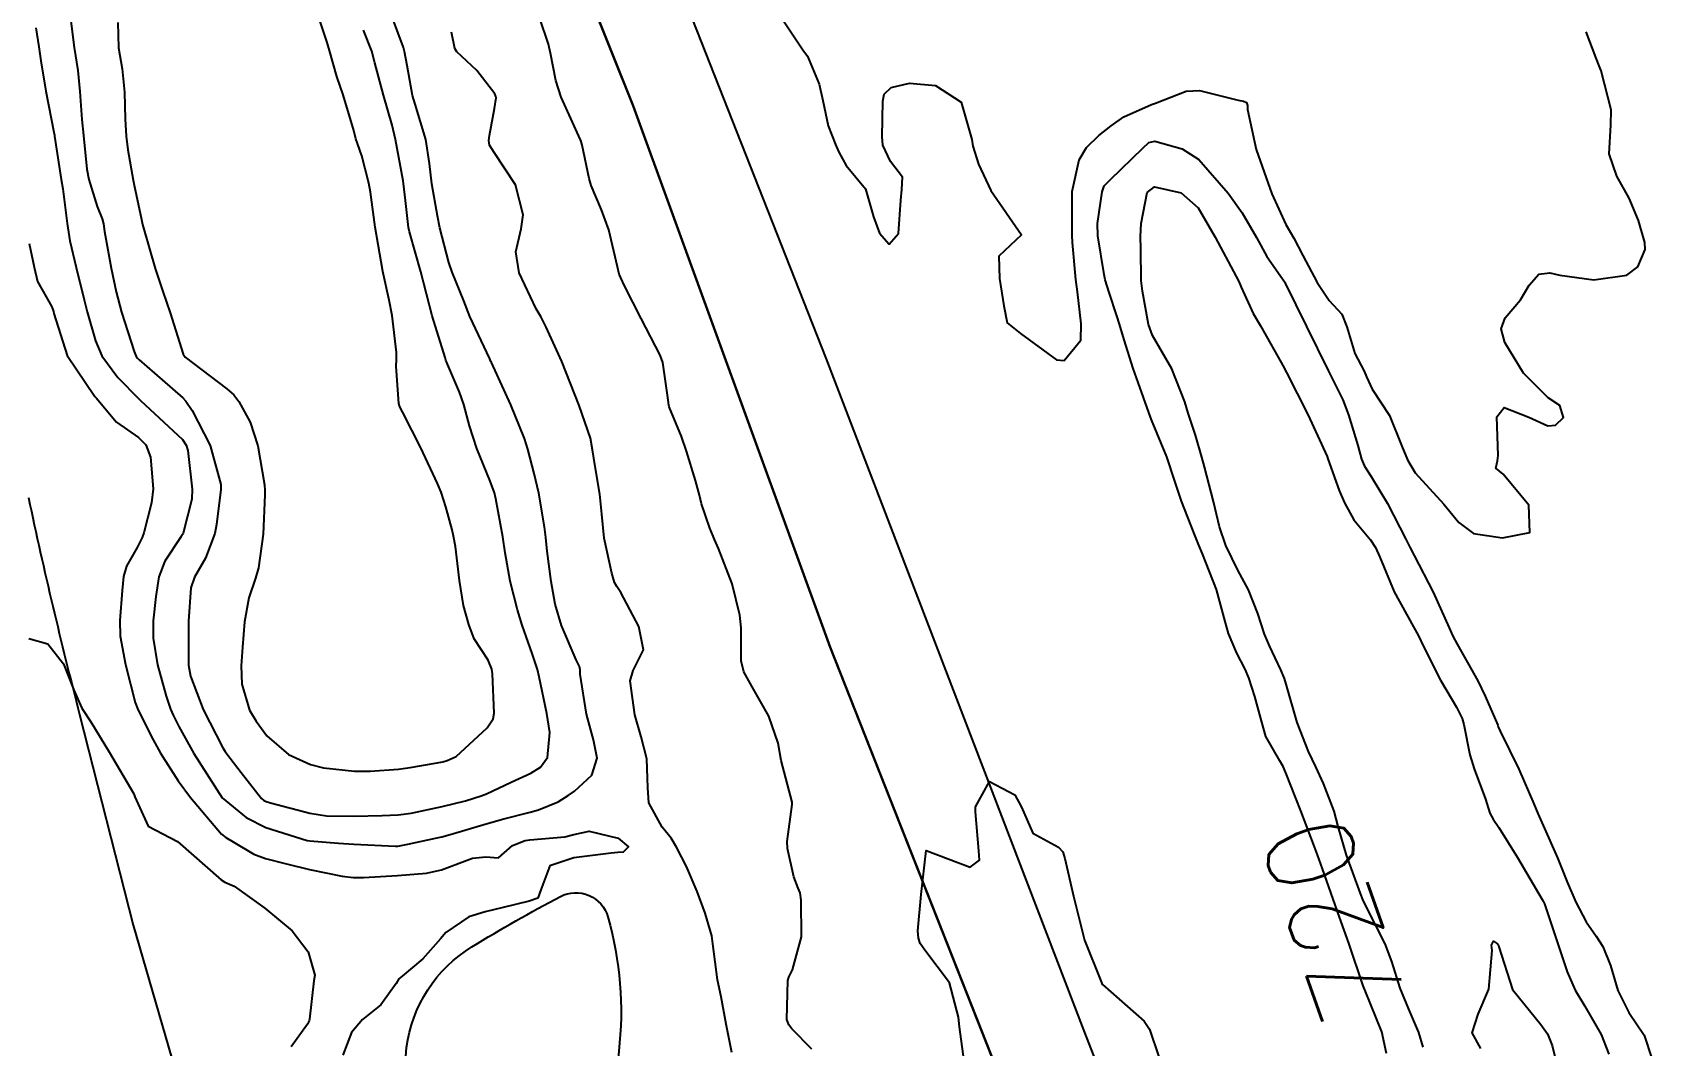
# Model space of a CAD drawing. Header units: metres. Extents: x 298520 to 308411, y 7433745 to 7450750.
# Drawn here: x 305085.8 to 305159.4, y 7437000.4 to 7437046.4 of the extents above; entities that cross this region are included whole.
import ezdxf
from ezdxf.enums import TextEntityAlignment as Align

# ---------------------------------------------------------------- set-up
doc = ezdxf.new("R2010")
doc.units = ezdxf.units.M
doc.header["$LTSCALE"] = 10
doc.linetypes.add('CONTINUO', pattern=[0])
for name, color, linetype in [('Cotas', 45, 'Continuous'), ('Curvas de Nivel 1m', 11, 'Continuous'), ('Curvas de Nivel 5m', 15, 'Continuous'), ('Eixo_Estaqueamento', 45, 'CONTINUO'), ('Hidrografia', 140, 'Continuous'), ('Linha Férrea', 251, 'TRACKS'), ('Vias Primárias', 230, 'Continuous')]:
    doc.layers.add(name, color=color, linetype=linetype)
doc.styles.add('Style-STANDARD', font='STANDARD.shx')
doc.linetypes.add('TRACKS', pattern='A,0.15,[130,ltypeshp.shx,S=0.25,R=0,X=0,Y=0],0.15', length=0.3)

msp = doc.modelspace()

# ---------------------------------------------------------------- linework, layer by layer
at = {"layer": 'Curvas de Nivel 1m', "flags": 128}
for points, elevation in [([(305085.944, 7437046.645), (305086.07, 7437045.771), (305086.166, 7437045.139), (305086.398, 7437043.766), (305086.755, 7437041.908), (305086.779, 7437041.76), (305086.785, 7437041.727), (305087.091, 7437039.756), (305087.161, 7437039.323), (305087.359, 7437037.754), (305087.487, 7437036.966), (305087.769, 7437035.749), (305088.135, 7437034.279), (305088.275, 7437033.744), (305088.643, 7437032.418), (305088.94, 7437031.735), (305089.657, 7437030.758), (305090.614, 7437029.783), (305090.694, 7437029.709), (305092.595, 7437027.938), (305092.762, 7437027.688), (305092.837, 7437027.44), (305093.044, 7437025.685), (305093.018, 7437025.226), (305092.63, 7437023.689), (305092.605, 7437023.626), (305092.541, 7437023.533), (305091.799, 7437022.422), (305091.527, 7437021.7), (305091.388, 7437020.817), (305091.271, 7437019.702), (305091.264, 7437018.924), (305091.467, 7437017.7), (305091.863, 7437016.284), (305092.059, 7437015.696), (305092.174, 7437015.428), (305092.435, 7437014.899), (305093.106, 7437013.683), (305094.393, 7437011.67), (305095.497, 7437010.766), (305096.38, 7437010.324), (305098.26, 7437009.735), (305098.374, 7437009.717), (305099.688, 7437009.607), (305100.373, 7437009.566), (305102.277, 7437009.476), (305102.372, 7437009.477), (305102.454, 7437009.487), (305102.83, 7437009.565), (305104.094, 7437009.834), (305104.376, 7437009.898), (305104.859, 7437010.024), (305106.383, 7437010.486), (305107.188, 7437010.709), (305108.388, 7437011.012), (305108.769, 7437011.116), (305109.654, 7437011.487), (305110.113, 7437011.767), (305110.4, 7437011.97), (305111.19, 7437012.689), (305111.423, 7437013.465), (305111.262, 7437014.298), (305110.946, 7437015.472), (305110.659, 7437017.289), (305110.653, 7437017.477), (305110.632, 7437017.635), (305110.478, 7437017.941), (305109.812, 7437019.487), (305109.523, 7437020.47), (305109.338, 7437021.492), (305109.16, 7437022.868), (305109.093, 7437023.495), (305109.033, 7437023.981), (305108.775, 7437025.498), (305108.576, 7437026.395), (305108.281, 7437027.503), (305108.123, 7437027.98), (305107.506, 7437029.511), (305106.632, 7437031.432), (305106.605, 7437031.492), (305106.591, 7437031.521), (305106.552, 7437031.603), (305105.649, 7437033.535), (305105.373, 7437034.242), (305104.848, 7437035.548), (305104.689, 7437035.983), (305104.285, 7437037.554), (305104.178, 7437038.096), (305103.925, 7437039.558), (305103.818, 7437040.483), (305103.657, 7437041.561), (305103.166, 7437043.177), (305103.049, 7437043.567), (305102.797, 7437044.931), (305102.678, 7437045.571), (305102.633, 7437045.744), (305101.953, 7437047.579)], 717), ([(305119.621, 7437047.372), (305120.805, 7437045.598), (305120.907, 7437045.462), (305120.977, 7437045.357), (305121.517, 7437044.076), (305121.681, 7437043.347), (305121.926, 7437042.182), (305122.248, 7437041.338), (305122.403, 7437040.988), (305122.743, 7437040.386), (305123.615, 7437039.321), (305123.978, 7437038.053), (305124.249, 7437037.315), (305124.698, 7437036.808), (305125.114, 7437037.304), (305125.218, 7437038.81), (305125.265, 7437039.302), (305125.291, 7437039.854), (305124.746, 7437040.571), (305124.403, 7437041.313), (305124.378, 7437041.695), (305124.397, 7437043.314), (305124.467, 7437043.632), (305124.789, 7437043.93), (305125.613, 7437044.12), (305126.79, 7437044.017), (305127.955, 7437043.268), (305128.453, 7437041.568), (305128.487, 7437041.263), (305128.745, 7437040.448), (305129.311, 7437039.254), (305130.703, 7437037.24), (305129.672, 7437036.271), (305129.699, 7437035.25), (305129.904, 7437034.014), (305130.053, 7437033.246), (305130.656, 7437032.75), (305132.298, 7437031.555), (305132.638, 7437031.528), (305133.395, 7437032.459), (305133.411, 7437033.203), (305133.238, 7437034.644), (305133.176, 7437035.205), (305133.018, 7437036.888), (305133.004, 7437037.207), (305132.995, 7437038.942), (305133.002, 7437039.207), (305133.313, 7437040.638), (305133.646, 7437041.201), (305134.208, 7437041.749), (305134.768, 7437042.19), (305135.356, 7437042.6), (305136.601, 7437043.163), (305136.784, 7437043.219), (305138.178, 7437043.757), (305138.789, 7437043.79), (305140.546, 7437043.362), (305140.785, 7437043.31), (305140.918, 7437043.252), (305140.959, 7437043.117), (305140.971, 7437042.927), (305141.354, 7437041.111), (305141.72, 7437040.083), (305142.07, 7437039.1), (305142.712, 7437037.713), (305143.074, 7437037.086), (305143.484, 7437036.294), (305144.129, 7437035.076), (305144.675, 7437034.252), (305145.242, 7437033.635), (305145.477, 7437033.058), (305145.843, 7437031.854), (305146.257, 7437031.046), (305146.374, 7437030.788), (305146.625, 7437030.23), (305147.415, 7437029.032), (305147.975, 7437027.644), (305148.225, 7437027.024), (305148.577, 7437026.434), (305149.882, 7437025.007), (305150.555, 7437024.167), (305151.23, 7437023.67), (305152.548, 7437023.472), (305153.784, 7437023.724), (305153.737, 7437024.958), (305152.577, 7437026.361), (305152.241, 7437026.637), (305152.311, 7437026.974), (305152.342, 7437027.218), (305152.292, 7437028.975), (305152.617, 7437029.388), (305153.736, 7437028.959), (305154.607, 7437028.566), (305154.954, 7437028.6), (305155.309, 7437028.943), (305155.155, 7437029.479), (305154.622, 7437029.831), (305153.502, 7437030.961), (305152.654, 7437032.351), (305152.486, 7437032.973), (305152.668, 7437033.461), (305153.357, 7437034.282), (305153.754, 7437034.959), (305154.196, 7437035.447), (305154.689, 7437035.519), (305155.152, 7437035.407), (305156.686, 7437035.187), (305158.194, 7437035.399), (305158.692, 7437035.786), (305159.024, 7437036.573), (305159.002, 7437036.897), (305158.718, 7437037.885), (305158.293, 7437038.904), (305157.744, 7437039.909), (305157.396, 7437040.914), (305157.469, 7437042.217), (305157.485, 7437042.913), (305157.026, 7437044.692), (305156.94, 7437044.919), (305156.806, 7437045.255), (305156.342, 7437046.451)], 719), ([(305087.506, 7437047.07), (305087.682, 7437045.751), (305087.845, 7437044.697), (305087.943, 7437043.748), (305088.028, 7437042.483), (305088.097, 7437041.747), (305088.257, 7437040.225), (305088.349, 7437039.744), (305088.721, 7437038.529), (305088.946, 7437037.967), (305089.005, 7437037.736), (305089.059, 7437037.383), (305089.359, 7437035.73), (305089.592, 7437034.646), (305089.834, 7437033.722), (305090.407, 7437031.943), (305090.501, 7437031.712), (305090.552, 7437031.631), (305090.631, 7437031.556), (305091.668, 7437030.654), (305092.614, 7437029.838), (305092.749, 7437029.689), (305093.035, 7437029.259), (305093.855, 7437027.677), (305094.339, 7437025.899), (305094.342, 7437025.672), (305094.141, 7437024.08), (305094.061, 7437023.675), (305093.646, 7437022.559), (305093.148, 7437021.684), (305092.981, 7437021.212), (305092.876, 7437019.686), (305092.867, 7437019.308), (305092.868, 7437017.686), (305092.955, 7437017.196), (305093.532, 7437015.679), (305094.426, 7437013.933), (305094.529, 7437013.773), (305094.611, 7437013.667), (305095.258, 7437012.81), (305096.194, 7437011.643), (305096.296, 7437011.546), (305096.392, 7437011.501), (305096.596, 7437011.432), (305098.386, 7437010.964), (305099.143, 7437010.855), (305100.385, 7437010.835), (305101.662, 7437010.857), (305102.386, 7437010.893), (305102.976, 7437010.975), (305104.39, 7437011.279), (305105.444, 7437011.534), (305106.164, 7437011.756), (305106.398, 7437011.852), (305107.532, 7437012.383), (305108.412, 7437012.791), (305108.852, 7437013.06), (305109.169, 7437013.493), (305109.287, 7437014.638), (305109.146, 7437015.493), (305108.802, 7437017.162), (305108.722, 7437017.498), (305108.48, 7437018.218), (305108.017, 7437019.505), (305107.805, 7437020.202), (305107.483, 7437021.51), (305107.257, 7437022.787), (305107.147, 7437023.514), (305106.829, 7437025.249), (305106.764, 7437025.518), (305106.571, 7437026.05), (305105.96, 7437027.529), (305105.633, 7437028.565), (305105.374, 7437029.539), (305105.172, 7437030.096), (305104.631, 7437031.361), (305104.561, 7437031.551), (305104.525, 7437031.661), (305103.94, 7437033.557), (305103.676, 7437034.557), (305103.417, 7437035.563), (305102.907, 7437037.371), (305102.866, 7437037.568), (305102.725, 7437038.804), (305102.634, 7437039.571), (305102.615, 7437039.69), (305102.268, 7437041.575), (305102.12, 7437042.219), (305101.722, 7437043.581), (305101.338, 7437045.044), (305101.191, 7437045.586), (305100.812, 7437046.538)], 716), ([(305121.172, 7437000.257), (305120.271, 7437001.18), (305120.132, 7437001.361), (305120.04, 7437001.599), (305120.086, 7437003.362), (305120.142, 7437003.524), (305120.308, 7437003.855), (305120.711, 7437005.354), (305120.69, 7437007.013), (305120.655, 7437007.355), (305120.565, 7437007.566), (305120.36, 7437008.081), (305120.08, 7437009.363), (305120.06, 7437009.679), (305120.291, 7437011.361), (305120.281, 7437011.475), (305119.789, 7437013.366), (305119.655, 7437014.143), (305119.224, 7437015.372), (305118.463, 7437016.715), (305118.089, 7437017.384), (305117.97, 7437017.894), (305117.97, 7437019.385), (305117.916, 7437019.968), (305117.559, 7437021.39), (305116.944, 7437022.988), (305116.757, 7437023.398), (305116.695, 7437023.549), (305116.548, 7437023.91), (305116.172, 7437025.019), (305116.077, 7437025.407), (305115.897, 7437026.086), (305115.481, 7437027.417), (305115.263, 7437028.084), (305114.694, 7437029.429), (305114.679, 7437029.494), (305114.618, 7437029.961), (305114.419, 7437031.432), (305114.296, 7437031.776), (305113.434, 7437033.442), (305112.678, 7437034.926), (305112.506, 7437035.278), (305112.437, 7437035.454), (305112.353, 7437035.79), (305111.955, 7437037.461), (305111.631, 7437038.375), (305111.164, 7437039.474), (305111.064, 7437039.803), (305110.751, 7437041.314), (305110.711, 7437041.48), (305110.679, 7437041.556), (305109.794, 7437043.485), (305109.553, 7437044.251), (305109.31, 7437045.492), (305109.214, 7437045.901), (305108.819, 7437047.115)], 719), ([(305117.549, 7437000.098), (305117.296, 7437001.39), (305117.06, 7437002.624), (305116.899, 7437003.394), (305116.685, 7437005.031), (305116.644, 7437005.397), (305116.338, 7437006.421), (305115.979, 7437007.406), (305115.491, 7437008.54), (305115.038, 7437009.42), (305114.787, 7437009.834), (305114.382, 7437010.333), (305113.783, 7437011.436), (305113.726, 7437012.114), (305113.68, 7437013.437), (305113.429, 7437014.444), (305113.135, 7437015.443), (305112.929, 7437016.983), (305113.072, 7437017.444), (305113.537, 7437018.385), (305113.325, 7437019.442), (305112.508, 7437020.991), (305112.32, 7437021.262), (305112.225, 7437021.454), (305112.1, 7437021.876), (305111.743, 7437023.462), (305111.643, 7437024.553), (305111.557, 7437025.465), (305111.341, 7437026.709), (305111.226, 7437027.47), (305111.128, 7437028.002), (305110.613, 7437029.48), (305109.83, 7437031.488), (305109.11, 7437033.041), (305108.88, 7437033.498), (305108.667, 7437033.873), (305107.89, 7437035.508), (305107.735, 7437036.472), (305107.978, 7437037.507), (305108.074, 7437038.152), (305107.728, 7437039.51), (305106.748, 7437040.984), (305106.539, 7437041.311), (305106.512, 7437041.524), (305106.535, 7437041.745), (305106.775, 7437042.974), (305106.847, 7437043.454), (305106.836, 7437043.519), (305106.784, 7437043.638), (305105.96, 7437044.698), (305105.064, 7437045.546), (305104.961, 7437045.704), (305104.812, 7437046.446)], 718), ([(305148.942, 7437000.338), (305148.742, 7437001.015), (305148.289, 7437002.063), (305147.891, 7437003.026), (305147.515, 7437004.233), (305147.212, 7437005.037), (305146.348, 7437006.724), (305146.197, 7437007.052), (305146.095, 7437007.314), (305145.463, 7437009.059), (305145.088, 7437010.36), (305144.901, 7437011.065), (305144.412, 7437012.317), (305144.065, 7437013.074), (305143.742, 7437013.765), (305143.217, 7437015.082), (305142.725, 7437016.832), (305142.645, 7437017.088), (305142.477, 7437017.483), (305141.958, 7437018.568), (305141.734, 7437019.101), (305141.431, 7437020.035), (305141.009, 7437021.113), (305140.526, 7437022.012), (305139.987, 7437023.126), (305139.699, 7437023.981), (305139.427, 7437025.131), (305139.013, 7437026.701), (305138.89, 7437027.137), (305138.598, 7437028.133), (305138.272, 7437029.143), (305138.112, 7437029.651), (305137.533, 7437031.151), (305136.656, 7437032.671), (305136.476, 7437033.163), (305136.189, 7437034.678), (305136.143, 7437035.168), (305136.128, 7437036.599), (305136.112, 7437037.169), (305136.134, 7437037.747), (305136.407, 7437039.165), (305136.736, 7437039.42), (305137.955, 7437039.148), (305138.723, 7437038.463), (305139.499, 7437037.132), (305140.456, 7437035.352), (305140.576, 7437035.121), (305140.68, 7437034.867), (305141.224, 7437033.667), (305141.55, 7437033.107), (305142.634, 7437031.194), (305142.683, 7437031.09), (305142.739, 7437030.982), (305143.712, 7437029.079), (305144.584, 7437027.166), (305144.616, 7437027.069), (305145.126, 7437025.619), (305145.376, 7437025.058), (305145.794, 7437024.29), (305146.546, 7437023.384), (305146.776, 7437023.038), (305146.977, 7437022.595), (305147.632, 7437021.029), (305148.497, 7437019.433), (305148.726, 7437019.018), (305148.956, 7437018.546), (305149.727, 7437017.007), (305150.451, 7437015.778), (305150.715, 7437015.265), (305150.797, 7437014.995), (305151.064, 7437013.625), (305151.261, 7437012.987), (305151.781, 7437011.6), (305151.97, 7437010.976), (305152.116, 7437010.7), (305152.386, 7437010.326), (305153.229, 7437008.961), (305154.354, 7437007.053), (305154.409, 7437006.949), (305154.447, 7437006.854), (305155.089, 7437004.942), (305155.489, 7437003.76), (305155.841, 7437002.935), (305156.292, 7437002.205), (305157.026, 7437000.919), (305157.368, 7437000.018)], 721), ([(305085.637, 7437036.837), (305085.855, 7437035.772), (305086.018, 7437035.111), (305086.665, 7437033.973), (305086.742, 7437033.759), (305086.763, 7437033.658), (305087.357, 7437031.753), (305088.615, 7437029.899), (305088.69, 7437029.816), (305088.748, 7437029.738), (305089.602, 7437028.724), (305090.596, 7437028.031), (305090.933, 7437027.707), (305091.149, 7437027.14), (305091.269, 7437025.703), (305091.187, 7437025.073), (305090.845, 7437023.707), (305090.762, 7437023.486), (305090.533, 7437023.039), (305090.051, 7437022.186), (305089.919, 7437021.719), (305089.864, 7437021.077), (305089.752, 7437019.721), (305089.77, 7437019.005), (305090.004, 7437017.717), (305090.447, 7437015.994), (305090.55, 7437015.718), (305091.183, 7437014.462), (305091.605, 7437013.702), (305092.404, 7437012.438), (305092.96, 7437011.684), (305094.376, 7437010.016), (305094.567, 7437009.859), (305094.896, 7437009.662), (305095.832, 7437009.112), (305096.366, 7437008.917), (305097.321, 7437008.673), (305098.361, 7437008.408), (305099.851, 7437008.112), (305100.357, 7437008.055), (305100.82, 7437008.055), (305102.359, 7437008.143), (305103.678, 7437008.239), (305104.361, 7437008.399), (305105.765, 7437008.927), (305106.368, 7437008.987), (305106.945, 7437008.936), (305107.582, 7437009.508), (305108.155, 7437009.722), (305108.375, 7437009.753), (305109.965, 7437009.896), (305110.378, 7437009.997), (305111.064, 7437010.154), (305112.377, 7437009.837), (305112.86, 7437009.445), (305112.615, 7437009.203), (305112.37, 7437009.178), (305112.073, 7437009.157), (305110.367, 7437008.934), (305109.283, 7437008.572), (305108.879, 7437007.495), (305108.739, 7437007.104), (305108.345, 7437006.966), (305107.164, 7437006.688), (305106.337, 7437006.483), (305105.599, 7437006.266), (305104.563, 7437005.546), (305104.32, 7437005.267), (305103.515, 7437004.354), (305102.571, 7437003.567), (305102.427, 7437003.443), (305102.298, 7437003.229), (305101.605, 7437002.258), (305100.778, 7437001.592), (305100.267, 7437001.006), (305099.884, 7436999.977)], 718), ([(305085.618, 7437018.907), (305086.482, 7437018.662), (305087.199, 7437017.753), (305087.681, 7437016.521), (305088.025, 7437015.744), (305088.437, 7437015.117), (305089.29, 7437013.731), (305090.395, 7437011.852), (305090.436, 7437011.719), (305091.043, 7437010.374), (305092.373, 7437009.69), (305094.356, 7437007.94), (305094.528, 7437007.841), (305094.94, 7437007.661), (305096.338, 7437006.653), (305097.573, 7437005.628), (305098.313, 7437004.668), (305098.608, 7437003.617), (305098.567, 7437003.349), (305098.365, 7437001.619), (305098.349, 7437001.542), (305098.271, 7437001.383), (305097.527, 7437000.361)], 719), ([(305151.562, 7437000.276), (305151.17, 7437000.987), (305151.434, 7437001.834), (305151.924, 7437002.976), (305152.078, 7437004.731), (305152.046, 7437004.974), (305152.142, 7437005.156), (305152.324, 7437005.038), (305152.363, 7437004.97), (305152.386, 7437004.906), (305152.999, 7437002.963), (305154.279, 7437001.367), (305154.587, 7437000.947), (305154.796, 7437000.416), (305155.164, 7436998.941)], 722)]:
    msp.add_lwpolyline(points, dxfattribs=dict(at, elevation=elevation))
at = {"layer": 'Curvas de Nivel 5m', "flags": 128}
for points, elevation in [([(305089.66, 7437046.888), (305089.687, 7437045.727), (305089.854, 7437044.784), (305089.97, 7437043.722), (305089.998, 7437042.487), (305090.044, 7437041.721), (305090.121, 7437041.094), (305090.36, 7437039.716), (305090.426, 7437039.411), (305090.716, 7437038.01), (305090.786, 7437037.709), (305090.817, 7437037.603), (305091.358, 7437035.703), (305091.703, 7437034.669), (305092.042, 7437033.696), (305092.635, 7437031.823), (305092.726, 7437031.689), (305094.619, 7437030.24), (305094.924, 7437029.974), (305095.157, 7437029.662), (305095.677, 7437028.728), (305096.024, 7437027.649), (305096.322, 7437025.888), (305096.345, 7437025.643), (305096.343, 7437025.426), (305096.263, 7437023.644), (305096.055, 7437022.112), (305095.912, 7437021.649), (305095.608, 7437020.758), (305095.419, 7437019.656), (305095.328, 7437018.504), (305095.269, 7437017.658), (305095.292, 7437016.826), (305095.643, 7437015.652), (305095.944, 7437015.153), (305096.431, 7437014.486), (305097.42, 7437013.63), (305098.416, 7437013.175), (305098.997, 7437013.032), (305100.412, 7437012.881), (305101.123, 7437012.879), (305102.414, 7437012.965), (305102.934, 7437013.046), (305104.419, 7437013.309), (305104.612, 7437013.355), (305105.022, 7437013.541), (305106.436, 7437014.842), (305106.7, 7437015.258), (305106.746, 7437015.517), (305106.683, 7437017.305), (305106.646, 7437017.518), (305106.477, 7437017.924), (305105.84, 7437018.883), (305105.596, 7437019.533), (305105.367, 7437020.403), (305105.185, 7437021.54), (305104.993, 7437023.086), (305104.903, 7437023.545), (305104.839, 7437023.838), (305104.556, 7437024.883), (305104.341, 7437025.552), (305104.181, 7437025.941), (305103.43, 7437027.562), (305102.609, 7437029.17), (305102.462, 7437029.423), (305102.416, 7437029.573), (305102.307, 7437031.252), (305102.316, 7437031.573), (305102.311, 7437031.9), (305102.118, 7437033.575), (305101.979, 7437034.268), (305101.703, 7437035.58), (305101.492, 7437036.792), (305101.35, 7437037.584), (305101.134, 7437039.181), (305101.067, 7437039.587), (305100.745, 7437040.832), (305100.543, 7437041.385), (305100.472, 7437041.594), (305100.381, 7437041.974), (305099.901, 7437043.603), (305099.614, 7437044.43), (305099.272, 7437045.613), (305099.166, 7437045.974), (305098.824, 7437047.012)], 715), ([(305147.278, 7437000.05), (305147.058, 7437001.038), (305146.301, 7437002.946), (305146.252, 7437003.051), (305146.221, 7437003.133), (305145.57, 7437005.058), (305145.15, 7437006.253), (305144.85, 7437007.065), (305144.367, 7437008.445), (305144.148, 7437009.072), (305144.014, 7437009.437), (305143.389, 7437011.08), (305142.704, 7437012.802), (305142.579, 7437013.088), (305142.426, 7437013.354), (305141.795, 7437014.459), (305141.613, 7437015.102), (305141.292, 7437016.276), (305141.03, 7437017.112), (305140.866, 7437017.503), (305140.484, 7437018.24), (305140.102, 7437019.124), (305139.949, 7437019.675), (305139.553, 7437021.13), (305138.928, 7437022.745), (305138.761, 7437023.138), (305138.548, 7437023.668), (305137.972, 7437025.146), (305137.667, 7437026.054), (305137.301, 7437027.153), (305136.608, 7437028.837), (305136.484, 7437029.162), (305135.993, 7437030.536), (305135.777, 7437031.173), (305135.369, 7437032.462), (305135.156, 7437033.183), (305135.037, 7437033.555), (305134.677, 7437034.617), (305134.502, 7437035.192), (305134.448, 7437035.429), (305134.165, 7437037.195), (305134.155, 7437037.752), (305134.359, 7437039.194), (305134.461, 7437039.467), (305134.739, 7437039.752), (305136.212, 7437041.168), (305136.488, 7437041.433), (305136.758, 7437041.494), (305137.999, 7437041.148), (305138.748, 7437040.662), (305140.088, 7437039.126), (305140.72, 7437038.239), (305141.38, 7437037.11), (305141.841, 7437036.25), (305142.654, 7437035.09), (305142.669, 7437035.077), (305142.682, 7437035.046), (305143.643, 7437033.08), (305144.633, 7437031.07), (305145.3, 7437029.74), (305145.556, 7437029.056), (305145.979, 7437027.663), (305146.144, 7437027.047), (305146.273, 7437026.738), (305146.575, 7437026.266), (305147.32, 7437025.032), (305148.15, 7437023.421), (305148.348, 7437023.022), (305148.538, 7437022.668), (305149.393, 7437021.011), (305150.12, 7437019.381), (305150.291, 7437019.002), (305150.488, 7437018.642), (305151.42, 7437016.986), (305151.761, 7437016.285), (305152.326, 7437014.972), (305152.356, 7437014.885), (305152.44, 7437014.699), (305153.288, 7437012.961), (305153.965, 7437011.389), (305154.143, 7437010.953), (305154.388, 7437010.411), (305155.04, 7437008.943), (305155.496, 7437007.804), (305155.872, 7437006.935), (305156.34, 7437006.04), (305156.793, 7437005.389), (305157.102, 7437004.918), (305157.455, 7437004.053), (305157.789, 7437002.908), (305158.288, 7437001.912), (305158.978, 7437000.893), (305159.329, 7436999.822)], 720), ([(305128.141, 7436999.374), (305127.889, 7437001.264), (305127.837, 7437001.707), (305127.424, 7437003.269), (305126.318, 7437004.754), (305126.093, 7437005.055), (305126.019, 7437005.285), (305125.991, 7437005.622), (305126.15, 7437007.283), (305126.373, 7437009.28), (305128.365, 7437008.511), (305128.792, 7437008.832), (305128.757, 7437009.256), (305128.612, 7437011.037), (305128.616, 7437011.258), (305129.255, 7437012.407), (305130.401, 7437011.802), (305130.697, 7437011.235), (305131.212, 7437010.058), (305132.375, 7437009.423), (305132.572, 7437009.208), (305132.672, 7437008.904), (305133.059, 7437007.203), (305133.312, 7437006.227), (305133.568, 7437005.198), (305134.305, 7437003.349), (305134.348, 7437003.234), (305134.381, 7437003.189), (305136.278, 7437001.53), (305136.519, 7437001.166), (305136.953, 7436999.853)], 720)]:
    msp.add_lwpolyline(points, dxfattribs=dict(at, elevation=elevation))
at = {"layer": 'Eixo_Estaqueamento'}
msp.add_lwpolyline([(305082.037, 7437121.364), (305093.245, 7437092.935), (305101.513, 7437072.011), (305113.061, 7437043.102), (305122.016, 7437018.504), (305130.697, 7436996.497)], dxfattribs=at)
at = {"layer": 'Hidrografia'}
msp.add_lwpolyline([(305110.927, 7436983.795), (305108.767, 7436986.077), (305104.075, 7436994.031, -0.16633), (305102.778, 7437000.32, -0.228021), (305105.746, 7437004.901, -0.015375), (305109.759, 7437007.183, -0.47731), (305111.919, 7437006.258, -0.09778), (305112.413, 7437000.154, 0.166832), (305113.511, 7436995.158, -0.104396), (305115.565, 7436989.334, 0.178355), (305116.868, 7436986.854, -0.654487), (305115.875, 7436983.878, -0.028199), (305112.151, 7436983.754, -0.005222)], format="xyb", close=True, dxfattribs=at)
at = {"layer": 'Linha Férrea', "flags": 128}
msp.add_lwpolyline([(307827.162, 7434249.95), (307821.558, 7434258.806), (307819.524, 7434262.43), (307816.304, 7434268.219), (307813.681, 7434272.301), (307811.637, 7434275.461), (307798.221, 7434296.136), (307773.738, 7434334.032), (307761.734, 7434352.011), (307752.472, 7434367.888), (307735.134, 7434393.38), (307710.738, 7434431.015), (307694.807, 7434455.28), (307677.699, 7434482.208), (307665.381, 7434501.663), (307643.884, 7434534.842), (307627.559, 7434562.543), (307613.51, 7434586.874), (307596.955, 7434617.47), (307576.402, 7434659.978), (307564.169, 7434687.319), (307541.059, 7434734.946), (307530.172, 7434758.545), (307516.917, 7434785.92), (307501.763, 7434817.247), (307481.679, 7434859.302), (307459.201, 7434904.199), (307442.79, 7434936.268), (307425.275, 7434968.915), (307411.694, 7434992.242), (307402.565, 7435007.679), (307388.848, 7435028.501), (307366.947, 7435058.298), (307352.497, 7435076.75), (307335.708, 7435095.815), (307323.737, 7435108.404), (307304.876, 7435127.211), (307280.641, 7435149.596), (307260.895, 7435166.247), (307239.502, 7435183.006), (307222.59, 7435195.397), (307206.912, 7435206.431), (307191.542, 7435216.923), (307180.978, 7435223.581), (307147.083, 7435245.035), (307110.179, 7435267.866), (307071.327, 7435292.081), (307013.035, 7435328.917), (306934.22, 7435378.293), (306890.853, 7435406.012), (306860.761, 7435425.266), (306830.445, 7435444.172), (306783.165, 7435474.002), (306743.292, 7435499.125), (306730.646, 7435506.804), (306700.006, 7435524.558), (306649.968, 7435556.158), (306620.536, 7435574.685), (306585.884, 7435596.365), (306549.21, 7435619.443), (306511.464, 7435642.992), (306481.3, 7435662.066), (306449.914, 7435681.79), (306417.31, 7435702.158), (306386.499, 7435720.658), (306359.57, 7435735.78), (306332.265, 7435749.95), (306295.736, 7435767.254), (306254.914, 7435784.832), (306234.551, 7435793.029), (306198.8, 7435806.042), (306177.427, 7435813.736), (306139.201, 7435826.142), (306101.034, 7435838.043), (306051.969, 7435853.031), (306008.186, 7435866.647), (306003.579, 7435868.042), (305974.115, 7435878.736), (305939.654, 7435889.448), (305902.227, 7435900.737), (305881.18, 7435906.223), (305868.578, 7435910.192), (305845.541, 7435919.118), (305815.171, 7435933.297), (305786.711, 7435949.033), (305760.876, 7435966.424), (305735.18, 7435986.894), (305723.755, 7435997.052), (305696.097, 7436025.188), (305678.2, 7436047.897), (305661.02, 7436071.863), (305645.017, 7436096.315), (305622.371, 7436129.703), (305596.142, 7436168.749), (305576.091, 7436198.746), (305559.429, 7436223.15), (305539.44, 7436252.716), (305521.42, 7436279.841), (305512.691, 7436292.824), (305499.486, 7436312.983), (305480.027, 7436341.606), (305460.301, 7436370.83), (305441.558, 7436398.43), (305421.25, 7436428.242), (305402.577, 7436456.088), (305384.092, 7436483.75), (305369.125, 7436505.554), (305351.225, 7436532.173), (305338.344, 7436551.44), (305322.726, 7436574.869), (305306.914, 7436598.296), (305293.244, 7436619.058), (305277.818, 7436644.307), (305263.888, 7436668.981), (305254.713, 7436687.725), (305243.781, 7436710.837), (305233.952, 7436734.393), (305225.106, 7436755.865), (305215.533, 7436780.472), (305201.607, 7436815.682), (305193.173, 7436837.83), (305177.384, 7436877.752), (305166.792, 7436904.686), (305153.942, 7436937.689), (305141.501, 7436969.136), (305130.697, 7436996.497), (305122.016, 7437018.504), (305113.061, 7437043.102), (305101.513, 7437072.011), (305093.245, 7437092.935), (305082.037, 7437121.364), (305073.353, 7437143.916), (305060.568, 7437176.453), (305050.18, 7437206.397), (305043.414, 7437227.867), (305037.467, 7437248.165), (305034.526, 7437261.706), (305031.724, 7437274.104), (305028.718, 7437297.869), (305025.03, 7437326.573), (305023.117, 7437358.555), (305023.119, 7437387.114), (305024.829, 7437414.867), (305027.312, 7437439.505), (305027.407, 7437441.256), (305030.711, 7437462.666), (305036.039, 7437488.902), (305042.465, 7437516.919), (305048.776, 7437544.538), (305055.475, 7437572.1), (305062.866, 7437603.389), (305069.498, 7437630.688), (305077.032, 7437662.821), (305085.46, 7437698.138), (305091.819, 7437727.643), (305097.21, 7437749.95), (305103.918, 7437777.268), (305111.101, 7437807.1), (305121.202, 7437849.915), (305125.406, 7437866.973), (305130.992, 7437888.732), (305137.356, 7437914.575), (305143.477, 7437941.139), (305150.277, 7437969.227), (305155.626, 7437993.858), (305160.498, 7438017.389), (305165.529, 7438047.968), (305167.399, 7438065.921), (305168.452, 7438080.499), (305168.697, 7438098.822), (305168.499, 7438111.609), (305167.442, 7438129.409), (305165.734, 7438144.803), (305163.051, 7438159.253), (305157.36, 7438183.653), (305149.712, 7438209.61), (305142.146, 7438230.516), (305132.877, 7438252.552), (305120.435, 7438277.838), (305109.119, 7438297.22), (305107.007, 7438300.233), (305099.258, 7438311.382), (305091.426, 7438322.415), (305083.384, 7438332.797), (305079.569, 7438337.519), (305074.8, 7438344.056), (305056.823, 7438367.077), (305041.935, 7438386.352), (305023.225, 7438411.978), (305005.975, 7438436.561), (304993.284, 7438456.495), (304983.121, 7438473.171), (304969.538, 7438498.699), (304959.938, 7438517.087), (304947.328, 7438543.432), (304933.09, 7438572.791), (304924.306, 7438590.948), (304918.204, 7438604.464), (304911.783, 7438619.158), (304905.926, 7438632.437), (304900.315, 7438648.46), (304895.834, 7438661.886), (304892.174, 7438674.496), (304887.946, 7438691.238), (304884.694, 7438706.937), (304881.848, 7438723.698), (304879.326, 7438740.134), (304878.187, 7438758.916), (304877.537, 7438778.358), (304877.211, 7438799.094), (304877.455, 7438830.881), (304877.861, 7438863.017), (304878.268, 7438892.702), (304878.595, 7438920.109), (304878.677, 7438952.239), (304877.945, 7438980.303), (304876.318, 7439009.018), (304874.936, 7439022.788), (304873.229, 7439037.841), (304870.14, 7439056.141), (304864.855, 7439082.077), (304859.079, 7439105.013), (304850.377, 7439133.889), (304843.057, 7439154.06), (304836.382, 7439171.237), (304828.249, 7439190.114), (304817.674, 7439211.83), (304806.69, 7439232.736), (304796.364, 7439250.871), (304785.222, 7439269.009), (304772.779, 7439289.097), (304755.7, 7439316.738), (304736.912, 7439345.938), (304718.848, 7439374.335), (304700.222, 7439403.624), (304676.465, 7439440.714), (304659.061, 7439468.061), (304641.493, 7439495.549), (304629.289, 7439514.996), (304612.29, 7439541.915), (304598.786, 7439563.312), (304583.088, 7439588.524), (304568.608, 7439611.383), (304554.371, 7439633.59), (304540.465, 7439656.114), (304527.858, 7439675.88), (304515.488, 7439695.965), (304501.015, 7439718.74), (304492.557, 7439732.179), (304481.09, 7439749.95), (304464.698, 7439773.555), (304458.701, 7439781.55), (304447.468, 7439795.482), (304430.85, 7439814.016), (304417.942, 7439826.867), (304407.625, 7439836.385), (304393.358, 7439848.486), (304380.404, 7439858.342), (304362.661, 7439870.737), (304347.086, 7439880.296), (304333.248, 7439887.82), (304320.73, 7439894.061), (304304.927, 7439900.989), (304286.443, 7439908.157), (304266.642, 7439915.416), (304246.691, 7439922.501), (304225.186, 7439929.977), (304198.999, 7439939.195), (304168.468, 7439950.001), (304152.888, 7439955.629), (304135.919, 7439962.486), (304121.351, 7439968.798), (304105.783, 7439976.385), (304088.736, 7439985.334), (304071.183, 7439995.831), (304051.503, 7440008.737), (304042.509, 7440015.334), (304023.022, 7440030.473), (304002.682, 7440048.64), (303992.184, 7440058.522), (303980.444, 7440070.491), (303965.024, 7440086.226), (303949.368, 7440102.496), (303932.051, 7440120.671), (303917.21, 7440136.166), (303903.071, 7440150.772), (303879.085, 7440174.998), (303863.629, 7440189.711), (303849.061, 7440203.116), (303838.551, 7440211.886), (303825.964, 7440222.577), (303811.471, 7440233.814), (303798.026, 7440243.583), (303789.167, 7440249.782, 0.048699), (303782.733, 7440254.326, -0.013971), (303778.977, 7440256.716, 0.011385), (303767.539, 7440264.078, 0.000455), (303759.243, 7440269.144, 0.004014), (303749.319, 7440275.082, 0.008965), (303739.521, 7440280.605), (303729.166, 7440286.199), (303717.711, 7440292.151), (303693.717, 7440304.367), (303679.104, 7440311.896), (303660.942, 7440321.331), (303642.972, 7440330.918), (303636.468, 7440334.548), (303624.836, 7440341.295), (303611.994, 7440348.943), (303603.079, 7440354.598), (303596.281, 7440359.102), (303587.51, 7440365.427), (303578.605, 7440372.221), (303569.48, 7440379.633), (303558.633, 7440389.129), (303549.894, 7440397.253), (303541.539, 7440405.465), (303534.882, 7440412.293), (303523.465, 7440424.473), (303512.292, 7440437.463), (303502.617, 7440449.258), (303497.008, 7440456.501), (303488.044, 7440468.694), (303481.424, 7440477.682), (303475.375, 7440486.349), (303465.786, 7440500.535), (303456.113, 7440515.599), (303445.613, 7440532.252), (303432.87, 7440552.628), (303423.186, 7440568.064, -0.000757), (303417.987, 7440576.145, 0.007668), (303411.654, 7440585.694), (303403.602, 7440597.441), (303394.768, 7440609.244), (303388.857, 7440616.919), (303381.264, 7440625.91), (303374.43, 7440633.824), (303364.889, 7440644.089), (303358.774, 7440650.239), (303349.646, 7440658.739), (303339.722, 7440667.523), (303332.656, 7440673.464), (303326.724, 7440678.049, -0.018136), (303320.919, 7440682.537, 0.027105), (303312.535, 7440688.782, -0.001525), (303306.785, 7440692.624), (303296.835, 7440699.316), (303291.583, 7440702.647), (303280.845, 7440709.238, 0.008003), (303271.247, 7440714.648, 0.013057), (303255.936, 7440722.447, -0.001991), (303248.373, 7440726.091, 0.012147), (303243.6, 7440728.272, -0.002135), (303237.368, 7440730.971), (303223.7, 7440736.96), (303210.103, 7440742.741), (303193.904, 7440749.566), (303189.82, 7440751.298), (303177.394, 7440756.464), (303158.988, 7440764.273), (303141.646, 7440771.615), (303117.098, 7440781.981), (303101.554, 7440788.524), (303093.446, 7440792.234), (303076.052, 7440800.18), (303054.932, 7440810.372), (303040.156, 7440817.979), (303025.349, 7440825.886), (303013.344, 7440832.756), (303004.06, 7440838.538), (302994.271, 7440845.093), (302982.623, 7440853.413), (302969.58, 7440863.652), (302962.58, 7440869.547), (302953.339, 7440877.801), (302943.024, 7440887.539), (302938.586, 7440892.147), (302933.331, 7440897.537), (302924.321, 7440907.75), (302915.904, 7440917.945), (302907.517, 7440928.751), (302899.78, 7440938.97), (302892.734, 7440949.154), (302888.762, 7440955.109), (302884.574, 7440961.747), (302879.485, 7440969.887), (302873.287, 7440980.614), (302867.777, 7440990.898), (302859.79, 7441006.768), (302851.229, 7441025.298), (302846.823, 7441035.61), (302841.669, 7441047.987), (302837.148, 7441059.318), (302829.38, 7441078.789), (302825.24, 7441088.834), (302821.857, 7441097.357), (302816.249, 7441111.473), (302810.672, 7441125.205), (302804.678, 7441140.046), (302799.05, 7441153.537), (302792.202, 7441169.326), (302786.803, 7441181.368), (302782.699, 7441189.728), (302780.991, 7441193.272, -0.024435), (302778.706, 7441197.526, 0.018839), (302775.042, 7441204.531), (302769.048, 7441215.01), (302764.16, 7441223.098), (302758.012, 7441232.567), (302751.033, 7441242.929), (302746.425, 7441249.467, 0.01417), (302742.29, 7441255.115, -0.010578), (302734.95, 7441264.491, 0.026045), (302726.645, 7441274.447), (302714.77, 7441287.265), (302702.588, 7441299.413), (302690.064, 7441310.886), (302682.561, 7441317.234), (302675.22, 7441323.247), (302666.869, 7441329.42, 0.027574), (302658.671, 7441335.283, -0.011091), (302655.152, 7441337.629, 0.01172), (302645.719, 7441343.898, 0.006642), (302635.246, 7441350.318, 0.010482), (302620.241, 7441358.823, 0.013683), (302599.223, 7441369.429, 0.008553), (302586.726, 7441375.052, 0.011788), (302575.046, 7441379.747, 0.002778), (302570.558, 7441381.4), (302560.876, 7441384.907), (302551.005, 7441388.04), (302546.217, 7441389.527, -0.019135), (302544.903, 7441389.88, 0.019296), (302522.937, 7441395.786, 0.000461), (302511.662, 7441398.344, 0.010049), (302501.513, 7441400.424), (302492.392, 7441402.102), (302485.288, 7441403.295), (302471.447, 7441405.533), (302444.869, 7441409.521), (302415.277, 7441413.929), (302384.345, 7441418.639), (302365.976, 7441421.32), (302360.247, 7441421.986), (302338.704, 7441425.134), (302306.002, 7441430.395), (302286.923, 7441434.198), (302278.604, 7441436.007), (302270.237, 7441438.277), (302260.05, 7441441.209), (302248.718, 7441444.793), (302234.932, 7441449.831), (302225.681, 7441453.688), (302223.91, 7441454.587), (302211.722, 7441460.078), (302198.55, 7441466.939), (302185.194, 7441474.434), (302176.266, 7441480.044), (302166.746, 7441486.088), (302155.705, 7441493.817), (302145.197, 7441501.908), (302133.651, 7441511.457), (302124.111, 7441520.003), (302113.796, 7441530.075), (302104.384, 7441540.03), (302095.467, 7441550.013), (302086.579, 7441560.931), (302077.65, 7441573.115), (302070.772, 7441583.077), (302062.647, 7441595.881), (302055.334, 7441608.401), (302048.687, 7441620.587), (302040.377, 7441636.793), (302032.957, 7441653.052), (302027.217, 7441666.295), (302023.745, 7441674.151), (302020.233, 7441682.946), (302013.855, 7441699.656), (302006.743, 7441720.028), (302000.143, 7441739.465), (301996.81, 7441749.517), (301993.173, 7441760.442), (301988.741, 7441774.004), (301985.313, 7441784.598), (301976.672, 7441811.028), (301970.969, 7441828.13), (301966.757, 7441840.46), (301961.824, 7441854.796), (301956.599, 7441869.324), (301952.694, 7441879.426), (301950.212, 7441885.776), (301947.263, 7441893.123), (301942.827, 7441902.996), (301936.943, 7441915.47), (301925.249, 7441938.089), (301919.939, 7441947.811), (301913.515, 7441959.082), (301904.124, 7441974.92), (301894.52, 7441990.438), (301891.413, 7441995.461), (301886.489, 7442003.183), (301878.67, 7442015.285), (301873.464, 7442023.436), (301865.157, 7442036.288), (301855.839, 7442050.938), (301845.976, 7442066.833), (301838.272, 7442079.461), (301830.416, 7442092.887), (301825.548, 7442101.779), (301821.376, 7442109.453), (301815.662, 7442120.908), (301811.106, 7442130.238), (301807.699, 7442137.999), (301806.423, 7442140.601, 0.023261), (301801.857, 7442152.453, -0.028715), (301797.552, 7442164.003, 0.012936), (301793.732, 7442175.332, -0.025942), (301792.423, 7442179.575, 0.006006), (301789.905, 7442189.062, -0.014708), (301788.14, 7442196.216), (301785.975, 7442206.246), (301784.367, 7442214.306, 0.006026), (301783.559, 7442218.841, -0.007665), (301782.521, 7442224.78, -0.006079), (301780.959, 7442235.44, -0.002739), (301779.703, 7442245.206), (301779.178, 7442249.477), (301778.675, 7442254.381), (301778.065, 7442260.482), (301777.318, 7442271.291), (301776.984, 7442275.413), (301775.911, 7442292.595), (301775.204, 7442301.965), (301774.189, 7442318.205), (301773.646, 7442327.416), (301773.089, 7442335.875), (301772.127, 7442350.268), (301771.292, 7442362.115), (301770.725, 7442371.572), (301769.865, 7442382.07), (301768.552, 7442394.647), (301768.148, 7442398.421), (301767.394, 7442406.074), (301767.009, 7442408.608), (301766.499, 7442411.782), (301764.779, 7442423.533), (301763.465, 7442430.863), (301760.77, 7442444.807), (301759.479, 7442450.076), (301758.259, 7442454.401), (301755.339, 7442466.071), (301751.665, 7442478.105, 0.014406), (301747.843, 7442489.506, -0.000078), (301746.016, 7442494.48), (301743.45, 7442501.467), (301738.686, 7442513.328), (301735.709, 7442520.321), (301732.431, 7442527.285), (301727.104, 7442538.17), (301722.927, 7442546.111, 0.012187), (301718.524, 7442554.109, 0.000535), (301713.357, 7442562.952, 0.014127), (301707.985, 7442571.558, 0.00131), (301703.078, 7442578.904, 0.005502), (301696.107, 7442589.038, 0.012739), (301690.664, 7442596.364, -0.003293), (301687.73, 7442600.161, 0.014011), (301683.494, 7442605.405), (301674.266, 7442616.2), (301665.746, 7442625.395), (301657.648, 7442633.669), (301647.393, 7442643.457), (301636.008, 7442653.979), (301626.6, 7442662.308), (301605.302, 7442680.695), (301585.626, 7442697.221), (301571.106, 7442709.224), (301556.026, 7442721.963), (301546.373, 7442729.879), (301533.385, 7442740.748), (301522.722, 7442749.605), (301509.812, 7442760.238), (301495.057, 7442772.28), (301477.473, 7442786.656), (301465.134, 7442796.879), (301456.431, 7442804.066), (301435.244, 7442821.757), (301421.836, 7442832.858), (301396.975, 7442853.686), (301385.141, 7442863.625), (301370.663, 7442875.779), (301364.72, 7442880.333), (301363.394, 7442881.709), (301340.635, 7442900.571), (301323.028, 7442915.478), (301312.785, 7442924.11), (301300.577, 7442934.699), (301285.849, 7442948.16), (301276.269, 7442957.316), (301270.655, 7442962.881), (301259.99, 7442974.031), (301253.515, 7442981.219), (301247.895, 7442987.531), (301240.384, 7442996.742), (301229.998, 7443009.989), (301221.855, 7443021.632), (301213.131, 7443035.04), (301205.731, 7443047.193), (301200.054, 7443057.202), (301196.13, 7443064.495), (301190.777, 7443075.159), (301186.743, 7443083.781), (301181.573, 7443095.717), (301178.314, 7443103.871), (301173.662, 7443116.191), (301169.173, 7443129.408), (301164.144, 7443147.31, -0.01791), (301159.61, 7443166.203, -0.00496), (301157.559, 7443176.875, -0.011511), (301154.972, 7443193.236, -0.007375), (301153.508, 7443205.472), (301152.718, 7443213.017, -0.00222), (301152.224, 7443222.44), (301151.729, 7443232.749), (301151.603, 7443240.182), (301151.639, 7443249.448), (301151.725, 7443255.841, -0.000163), (301152.025, 7443263.846, -0.011094), (301152.62, 7443273.75), (301153.007, 7443278.435), (301153.225, 7443280.621), (301153.695, 7443286.694, -0.028501), (301154.086, 7443291.63), (301155.314, 7443300.595), (301156.339, 7443307.456), (301157.491, 7443314.977), (301159.202, 7443325.07), (301161.789, 7443338.495), (301165.144, 7443354.564), (301169.449, 7443374.231), (301172.81, 7443391.595), (301174.68, 7443401.171), (301178.924, 7443420.669), (301181.694, 7443433.864), (301184.295, 7443446.536), (301187.696, 7443463.235), (301190.748, 7443479.811), (301192.552, 7443489.809), (301194.095, 7443499.341), (301196.062, 7443513.194), (301197.815, 7443528.847), (301198.978, 7443543.028), (301199.581, 7443554.271), (301200.059, 7443564.719), (301200.282, 7443573.9), (301200.162, 7443588.233), (301199.927, 7443598.374), (301199.281, 7443610.703), (301198.702, 7443618.87), (301198.183, 7443625.385), (301197.204, 7443633.937, -0.007667), (301196.167, 7443643.146, 0.025395), (301194.851, 7443652, -0.01031), (301194.43, 7443654.342), (301193.513, 7443660.134), (301192.135, 7443668.077), (301188.578, 7443684.771), (301185.498, 7443697.176), (301182.785, 7443706.834), (301181.462, 7443711.268), (301177.711, 7443723.713), (301173.808, 7443734.628), (301171.261, 7443741.672), (301169.728, 7443745.668), (301168.223, 7443749.256), (301166.222, 7443754.29), (301158.307, 7443772.479), (301152.394, 7443784.66), (301147.869, 7443793.508), (301140.961, 7443806.331), (301134.742, 7443816.987), (301130.672, 7443823.903), (301127.116, 7443829.58), (301117.999, 7443843.643), (301110.123, 7443855.073), (301103.904, 7443863.685), (301096.373, 7443873.957), (301091.515, 7443880.268), (301082.097, 7443891.988), (301075.191, 7443900.343), (301066.669, 7443910.076), (301057.942, 7443919.52), (301047.68, 7443929.617), (301040.637, 7443936.582), (301031.883, 7443944.37), (301023.758, 7443951.563), (301019.288, 7443955.054), (301009.556, 7443962.804), (300997.58, 7443972.16), (300983.871, 7443982.451), (300964.188, 7443997.461), (300944.108, 7444013.327), (300932.299, 7444022.947), (300914.026, 7444037.339), (300891.313, 7444055.807), (300879.97, 7444064.814), (300848.153, 7444089.828), (300830.362, 7444103.6), (300820.582, 7444111.406), (300808.788, 7444120.923), (300790.074, 7444136.492), (300778.414, 7444146.774), (300770.686, 7444153.71), (300758.584, 7444165.332), (300747.358, 7444176.88), (300740.382, 7444184.133), (300726.752, 7444199.558), (300715.031, 7444213.522), (300701.451, 7444231.207), (300695.757, 7444239.063), (300691.098, 7444245.691), (300688.496, 7444249.683), (300679.245, 7444263.561), (300673.509, 7444272.713), (300665.013, 7444287.411), (300658.593, 7444299.121), (300654.523, 7444306.913), (300645.889, 7444324.778), (300638.775, 7444340.504), (300632.002, 7444357.092), (300623.229, 7444381.315), (300618.039, 7444396.735), (300611.737, 7444416.065), (300609.685, 7444423.435), (300606.998, 7444434.668), (300602.946, 7444451.568), (300599.969, 7444467.01), (300597.626, 7444480.248), (300594.733, 7444500.078), (300593.893, 7444507.369), (300592.267, 7444522.787), (300591.511, 7444531.442), (300590.493, 7444544.959), (300589.841, 7444557.299), (300589.096, 7444574.018), (300588.343, 7444602.107), (300587.685, 7444624.209), (300587.294, 7444638.301), (300586.409, 7444654.83), (300585.213, 7444670.921), (300583.32, 7444689.362), (300581.913, 7444699.787), (300579.93, 7444713.25), (300577.016, 7444730.379), (300574.607, 7444742.839), (300573.261, 7444749.503), (300571.951, 7444755.507), (300567.968, 7444771.617), (300563.223, 7444789.714), (300556.388, 7444811.413), (300552.813, 7444821.862), (300552.051, 7444823.547), (300548.135, 7444834.224), (300543.898, 7444845.238), (300538.737, 7444857.627), (300534.37, 7444867.272, 0.016186), (300529.659, 7444877.358), (300521.065, 7444894.307), (300515.468, 7444904.77), (300506.539, 7444920.708), (300501.331, 7444929.076), (300498.824, 7444933.12), (300487.096, 7444951.631), (300473.997, 7444971.561), (300463.472, 7444987.491), (300453.773, 7445002.708), (300450.06, 7445008.599), (300443.364, 7445019.573), (300432.151, 7445039.253), (300421.263, 7445060.113), (300412.901, 7445077.325), (300404.443, 7445096.117), (300400.04, 7445106.506), (300395.554, 7445118.008), (300385.79, 7445146.048), (300379.043, 7445169.005), (300374.061, 7445187.954), (300369.452, 7445208.366), (300365.384, 7445228.498), (300362.756, 7445242.388), (300361.678, 7445249.758), (300360.143, 7445261.703), (300359.094, 7445273.894), (300358.442, 7445281.783), (300357.503, 7445297.711), (300357.204, 7445314.251), (300357.2, 7445325.495), (300357.632, 7445341.062), (300358.792, 7445365.539), (300359.702, 7445378.899), (300360.824, 7445394.556), (300361.814, 7445408.831), (300364.105, 7445434.807), (300365.553, 7445451.778), (300367.396, 7445471.835), (300368.852, 7445486.766), (300370.027, 7445499.471), (300371.464, 7445515.344), (300372.683, 7445526.312), (300373.395, 7445530.963), (300374.893, 7445547.685), (300376.205, 7445560.819), (300377.581, 7445575.805), (300379.871, 7445599.676), (300382.66, 7445627.08), (300384.233, 7445644.036), (300384.749, 7445648.276), (300386.133, 7445663.647)], format="xyb", dxfattribs=at)
msp.add_lwpolyline([(306582.498, 7435607.495), (306556.392, 7435623.646), (306509.999, 7435652.105), (306448.251, 7435689.469), (306394.544, 7435720.976), (306352.226, 7435744.439), (306311.299, 7435764.613), (306276.031, 7435780.359), (306251.636, 7435790.454), (306226.836, 7435800.014), (306196.931, 7435811.052), (306150.684, 7435826.73), (306088.429, 7435846.308), (306008.387, 7435870.394), (305977.318, 7435881.796), (305916.938, 7435900.678), (305884.786, 7435909.535), (305874.982, 7435912.013), (305850.109, 7435921.719), (305826.217, 7435932.186), (305805.679, 7435942.639), (305780.351, 7435958.022), (305755.751, 7435975.289), (305739.643, 7435988.273), (305721.354, 7436005.105), (305704.229, 7436022.738), (305691.023, 7436037.831), (305676.583, 7436057.199), (305665.983, 7436072.379), (305646.464, 7436101.619), (305625.633, 7436132.398), (305609.746, 7436156.477), (305594.507, 7436178.84), (305577.094, 7436204.317), (305571.361, 7436213.311), (305559.602, 7436230.738), (305541.681, 7436257.145), (305522.741, 7436285.229), (305500.971, 7436317.952), (305481.303, 7436347.059), (305454.671, 7436386.021), (305430.067, 7436422.55), (305398.312, 7436469.839), (305376.506, 7436502.022), (305354.688, 7436533.977), (305340.181, 7436554.87), (305319.481, 7436586.888), (305294.774, 7436624.721), (305279.512, 7436649.241), (305268.836, 7436668.68), (305259.046, 7436688.185), (305252.001, 7436703.308), (305245.18, 7436718.012), (305235.689, 7436741.063), (305225.301, 7436766.358), (305214.401, 7436794.307), (305204.239, 7436820.712), (305192.965, 7436849.942), (305184.658, 7436870.629), (305173.306, 7436899.399), (305162.032, 7436928.036), (305157.284, 7436941.411), (305144.752, 7436972.025), (305133.553, 7437001.088), (305121.834, 7437031.643), (305106.63, 7437070.21), (305093.871, 7437102.698), (305083.264, 7437129.846), (305071.544, 7437160.029), (305059.53, 7437191.56), (305046.769, 7437230.875), (305042.391, 7437246.099), (305040.612, 7437253.205), (305037.645, 7437266.786), (305036.682, 7437272.115), (305036.263, 7437274.59)], dxfattribs=at)
at = {"layer": 'Vias Primárias'}
msp.add_lwpolyline([(305085.601, 7437025.305, 0.011019), (305087.928, 7437015.454), (305090.359, 7437005.889), (305093.13, 7436996.332, 0.061037)], format="xyb", dxfattribs=at)

# ---------------------------------------------------------------- texts
at = {"layer": 'Cotas', "style": 'Style-STANDARD'}
msp.add_text('720', height=4, rotation=109.24203, dxfattribs=at).set_placement((305144.87, 7437006.148, 720), align=Align.MIDDLE_CENTER)

doc.saveas('drawing.dxf')
